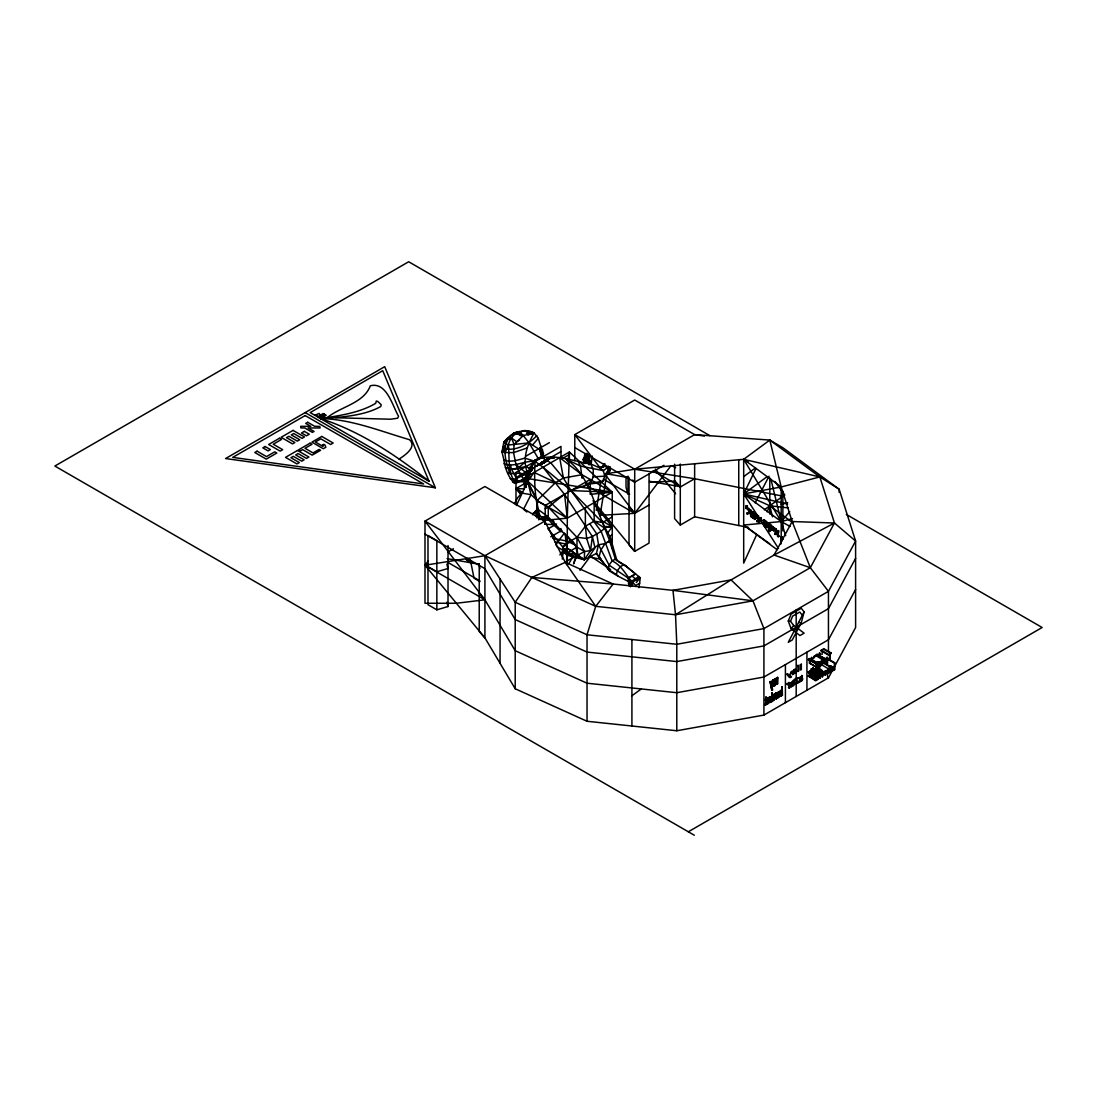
<?xml version="1.0" encoding="UTF-8"?>
<svg xmlns="http://www.w3.org/2000/svg" width="1097" height="1097" viewBox="0 0 1097 1097"><rect width="100%" height="100%" fill="white"/><g stroke="black" fill="none" stroke-linecap="round" stroke-linejoin="round"><path stroke-width="1.5" d="M567.286 564.119L567.286 518.154L569.384 452.033L524.38 478.018L524.38 488.426M612.263 548.143L612.263 492.183L569.384 452.033L569.384 460.795M553.437 520.938L540.039 516.097C534.458 498.929 534.074 479.471 535.117 461.343L541.507 456.407C536.474 460.699 527.671 465.512 529.755 473.397M471.024 561.006L473.397 563.447M590.543 463.894L599.62 467.829L603.336 470.654L604.749 476.18L603.021 481.13L599.195 482.831L587.937 484.175L590.501 483.379L593.203 476.811L593.244 469.022L590.543 463.894C572.661 461.22 552.12 452.266 534.692 460.342L541.808 457.476L550.735 462.797L563.405 478.031L570.975 490.551L601.17 531.414L612.099 560.91C623.151 565.86 626.853 578.05 635.849 585.441L639.633 583.247L640.237 577.68L635.561 573.95L628.279 578.146L628.896 585.839M588.554 464.031C589.034 462.235 583.124 460 588.211 459.753C587.827 459.19 584.934 457.188 587.416 456.777C591.393 458.258 584.907 458.258 585.496 456.174M608.492 466.184L608.533 473.026L605.667 473.753M758.411 521.692L760.989 520.938L761.332 517.962L760.002 517.907C760.152 522.762 757.506 522.803 757.684 516.207L757.122 515.782L758.466 515.851L759.385 521.13L758.603 521.486M760.769 517.551L759.851 521.925L756.848 521.624L757.616 520.403L758.891 521.048L757.89 515.425M760.002 517.907L760.468 520.156L759.385 521.13M767.352 700.942L768.188 697.692M777.266 693.853L777.252 698.186M769.45 699.79L767.982 703.643M774.811 696.691L774.688 699.228L773.344 700.544M571.798 540.547L568.63 541.767L562.994 546.553L562.734 551.078L566.875 555.192L584.303 559.703L584.564 551.53L576.981 537.297L548.253 507.033L537.023 500.685L527.424 481.706L530.112 469.42L535.117 461.343L541.52 456.462M813.535 658.022C814.166 650.946 823.024 663.013 824.396 658.639L816.936 654.333L824.396 659.352M775.785 681.717C776.374 683.404 774.016 688.066 773.001 684.624M590.57 461.714C584.687 463.071 585.688 453.76 586.168 458.039C588.705 460.63 583.974 450.538 584.413 457.764C583.439 457.079 582.603 460.37 585.647 458.971C588.307 458.903 585.03 454.789 587.498 455.502C593.134 457.367 587.046 456.475 587.43 454.364M810.546 660.065L811.657 657.268L812.904 658.927M819.624 667.47L821.269 664.521L829.126 669.266L829.565 666.071L829.565 672.722L826.631 670.884M589.953 463.716L588.952 462.303L588.828 464.538M767.338 702.615L768.503 702.45L769.203 700.366L768.695 702.56L767.338 702.615L767.722 703.739M772.699 699.516L773.879 699.351L774.578 697.267L774.071 699.461L772.699 699.516L773.083 700.64M526.533 481.501L514.754 481.857C507.623 471.875 509.611 457.065 508.377 444.984C510.818 433.411 523.571 426.898 534.157 432.945L538.298 438.334L543.824 456.297M566.518 563.268L566.875 555.192L568.603 553.93L584.303 559.703L596.398 553.478L598.523 544.811L596.782 533.951L589.775 523.694M585.935 460.809C581.465 460.521 586.031 461.11 583.563 462.797M526.135 487.137L525.916 475.796L531.798 469.571L527.314 474.302L525.847 479.389L526.848 474.123L534.033 467.445L525.916 475.796L525.682 486.862M525.888 479.211L525.916 484.504L525.888 475.975L528.589 472.108L531.853 469.653L527.314 474.302L525.847 479.389L525.916 475.796L531.606 469.379L526.19 475.92L525.916 484.504L525.477 477.264L525.751 481.542L526.19 475.879L531.853 469.653L527.3 474.453L525.847 479.389M608.506 468.268L608.382 470.86L606.051 473.287L608.533 473.026L608.986 467.089L607.601 466.719M778.417 692.536C776.662 696.581 780.557 688.422 777.512 693.496M562.322 559.113L562.734 551.078L566.875 548.006L584.303 559.703L590.556 550.584L598.523 544.811L605.119 543.55L609.603 540.986L610.138 536.762C593.998 511.559 592.366 477.497 566.354 459.232L569.384 457.476M813.96 657.953L814.289 656.445L815.181 656.719M562.487 556.056L562.994 546.553L566.011 545.031M609.795 471.038L609.863 469.831L608.739 469.489L609.795 471.038L607.148 472.629L608.533 473.026L608.492 467.103M767.585 700.284L768.243 698.186L769.203 699.571C766.131 702.724 768.695 695.786 769.203 699.571M772.946 697.171L774.564 696.472L773.81 695.196L772.946 697.171L773.604 695.087L774.482 695.827M526.025 477.743L526.848 474.123L528.589 471.984M586.799 462.386C589.336 460.617 585.62 457.627 586.826 461.302M587.608 460.054L587.704 458.999M588.513 464.141C590.364 462.481 586.607 464.36 587.416 462.207M772.59 696.513C772.795 701.586 771.959 692.193 774.66 694.771M467.857 559.113L467.761 558.346L468.062 561.609L468.625 560.91L467.5 559.017M774.797 697.377L773.618 700.421M791.115 682.924L791.869 683.362L792.761 681.594A2.921 1.687 -60 0 1 793.83 681.306L793.405 680.14M799.37 680.538C802.291 683.856 804.718 675.245 800.124 678.59L799.425 677.576M800.124 678.59L801.016 676.822A2.921 1.687 -60 0 1 802.085 676.547L801.66 675.382M584.111 462.715L584.317 461.892M584.372 461.343L584.687 457.888L586.538 459.122L586.607 457.01L585.743 458.82L586.415 459.122M585.633 456.695L585.839 457.326M584.674 458.464L584.962 455.982L586.593 456.174M754.393 515.165L751.843 517.304L752.652 517.907L754.558 516.564L755.518 519.087L754.736 519.443L753.776 516.906L754.558 516.564M526.066 477.552L525.888 475.975L528.768 472.025L526.149 476.098L525.6 479.142L525.477 477.264M772.809 680.346L771.205 686.53L772.59 680.222L772.123 689.177L771.452 687.38L772.59 680.222M816.908 668.772L817.567 667.058L818.609 667.47M818.074 655.375L819.637 652.701L820.721 654.443M567.286 560.786L584.564 551.53L590.556 550.584L592.38 536.488L564.448 494.322L543.029 467.253L535.117 461.343L524.736 458.148C518.141 459.89 510.599 462.756 503.907 459.945L501.987 451.882L503.756 442.502L506.855 438.731L513.739 433.109L519.539 431.532L523.255 435.564L534.157 432.945C526.766 445.451 521.582 460.726 528.288 474.686L529.782 475.001M603.281 467.404L604.845 463.592M607.532 468.872L607.711 467.473L603.473 466.019L599.62 467.816L603.336 470.654L607.711 467.473L608.396 469.146M590.817 460.946C589.583 461.933 584.989 457.476 585.771 462.29M632.27 586.196L632.9 581.917L640.237 577.68L636.287 582.548M588.362 462.002L589.363 455.488M591.077 464.264L592.339 456.119M603.213 467.02L603.707 463.77M608.904 466.746L608.506 469.283L608.986 467.089M542.261 455.516L539.614 449.551L529.097 442.9L508.377 444.984L503.756 442.502L507.801 439.335L511.504 438.032L514.123 444.518L513.547 452.636L516.001 464.538L528.288 474.686L519.498 473.191L510.036 473.671C505.511 461.535 500.602 444.71 511.86 434.727L515.549 433.836L523.214 435.55L517.496 432.506L513.739 433.109L512.683 434.522M587.443 487.315L587.992 483.955M596.261 510.297L600.923 481.72M600.032 515.604L606.888 473.602L604.995 475.741M766.337 703.657L765.459 705.069M638.852 587.663L639.633 583.247M765.871 703.849L765.953 699.653L765.295 705.028L766.063 703.959M823.148 671.926C803.882 663.219 828.921 668.361 822.366 676.273L821.557 672.845L814.097 668.539L814.358 671.378M525.614 484.463L525.792 481.35M525.669 486.999L525.298 478.868L525.449 481.24M608.533 471.669L609.863 469.831L608.643 472.464M823.628 671.652L822.599 676.739L819.692 675.546M820.117 666.496L821.42 664.837L822.023 660.504L822.695 664.11L823.874 659.462L824.834 662.876L824.834 658.392L816.936 654.333M466.897 559.031L471.148 561.664M514.397 483.16L514.932 480.747L514.397 483.16C508.446 477.524 504.908 468.076 503.907 459.945M816.538 668.375L818.033 666.194L819.089 667.415M815.592 677.26L818.362 678.673L818.76 675.08L810.614 670.555L818.76 674.463L818.76 673.133L811.3 668.827L811.3 670.157M585.085 463.524L584.852 461.892L584.29 462.481M815.318 656.088L816.086 654.717L816.922 655.046M772.878 696.088L774.043 694.319M526.67 484.627L527.424 481.706L534.102 472.409L555.603 482.529L563.405 478.031L581.986 474.713L612.263 492.183L567.286 518.154L542.837 520.527M804.115 611.865L788.263 642.321L792.24 640.017L801.249 622.918L804.115 611.865L801.249 608.245L791.129 614.087L788.263 621.012L791.129 628.759L799.96 635.561L804.115 633.161L793.707 625.413L790.484 621.341L788.263 621.012M525.778 477.483L528.823 472.258L526.848 474.123M629.376 582L618.077 576.186L616.377 574.54L617.446 570.55L620.655 566.436L624.152 564.571L635.478 573.909L628.279 578.146L609.109 565.147L598.523 544.811M778.87 696.019L778.253 696.924L777.732 696.211M470.97 561.458C467.212 558.469 467.72 564.242 471.216 561.842C470.476 559.237 468.433 560.334 467.007 560.348M781.325 690.767C777.691 692.207 783.052 699.996 781.585 691.041M781.818 694.703L781.215 696.266L779.994 695.375M575.911 556.014L573.566 563.927L576.405 556.988M574.787 460.699L574.787 434.618L634.71 400.021L694.634 434.618L769.806 440.075L819.843 476.934L834.46 523.008L810.326 567.711L752.967 600.827L672.968 590.351L613.127 584.015L595.726 606.326L587.032 634.779L587.032 721.264L676.794 730.753L763.923 715.079L828.454 677.823L832.445 670.432M335.709 417.738L390.491 419.219L397.608 418.231L398.568 416.298C392.369 405.671 386.706 381.633 370.333 385.774C363.751 403.381 340.92 406.425 327.304 417.6L321.723 417.834M587.457 453.596L587.389 454.501M771.644 698.83L770.286 702.203C772.507 691.563 771.493 708.717 771.465 698.72M534.829 460.329L541.808 457.476L541.219 452.8L542.398 449.304L543.742 457.147M769.696 702.546L771.013 698.748L769.792 696.636L771.644 698.474L772.082 692.714L771.657 701.641M769.888 702.656L771.205 698.871L769.792 696.636M780.255 690.891L780.337 695.882M540.903 445.985L539.614 449.551L541.808 457.476M829.113 672.324C826.836 676.904 826.123 667.237 829.113 669.266M585.181 462.427C585.428 459.547 589.542 462.769 586.964 459.684M588.184 455.653C587.361 453.143 585.085 458.258 588.39 455.118M790.484 621.341L792.624 616.144L799.754 612.03L801.907 614.745M505.662 444.134L501.987 451.882L505.155 452.513L508.377 444.984M516.385 505.539L527.698 481.542L537.297 500.52L537.544 508.679L532.621 514.808M781.654 695.224L780.31 696.06M583.878 460.534L582.658 459.643L584.619 458.971M756.738 534.458L743.684 563.118L743.684 459.328L769.806 440.075L782.874 447.741L839.15 489.221L855.605 541.04L855.605 627.525L834.049 667.47M767.064 511.833L769.806 505.799L788.153 507.897M535.597 516.344L537.763 511.737M543.989 521.198L546.155 516.591M778.513 548.514L743.684 493.924L756.025 468.488M780.831 544.126L781.009 537.242L782.326 537.105L782.901 539.093M755.202 502.824L769.038 476.153M514.507 503.674L517.661 497.681L521.857 493.074L531.017 494.678L537.297 500.52M527.04 474.329L526.19 475.92L526.821 474.274M855.605 558.332L828.454 608.643L763.923 645.9L676.794 661.573L587.032 652.071L515.206 619.572L484.915 568.671L424.992 534.088M855.605 589.473L828.454 639.77L763.923 677.027L676.794 692.701L587.032 683.212L515.206 650.713L484.915 599.812L424.992 521.102L484.915 486.52L544.825 521.102L565.229 562.35L595.726 606.326L675.519 614.759L752.967 600.827L763.923 628.595L763.923 715.079M568.822 563.762L573.018 556.494L568.603 553.93M776.662 678.974L777.362 684.226L776.937 678.974M775.428 694.415L776.141 694.826M589.651 460.754C585.894 459.465 590.419 457.586 588.28 460.096M479.224 593.367L484.915 599.812L456.379 603.268L424.992 603.268L424.992 521.102L484.915 555.699L531.88 577.433L613.127 584.015L565.229 562.35L531.88 577.433L515.206 602.28L515.206 688.765L587.032 721.264M588.732 557.153L594.999 547.856L592.38 536.488L601.17 531.414L604.625 528.123L602.555 522.529L570.975 490.551L543.029 467.253M468.186 560.416L466.979 560.101L468.364 560.444M512.779 434.439L513.739 433.109L519.334 431.93M816.922 667.442L816.634 663.946L808.489 659.941L809.353 659.955L809.463 663.137L816.922 667.442L817.347 662.698L809.463 658.639L809.463 659.571L816.922 663.877L816.922 662.958L809.463 658.639M589.007 464.58L589.939 463.757L589.432 464.648M555.589 544.907L564.393 533.032M559.895 554.917L562.83 550.968M568.699 543.056L570.646 540.41M579.998 570.289L589.775 557.098L601.019 559.278M607.519 533.169L612.263 526.779L594.409 504.428M505.388 467.583L511.572 469.269L525.984 466.568L529.728 468.584L535.117 461.343C524.572 460.342 514.301 467.72 503.948 463.784M515.206 688.765L484.915 637.864L424.992 565.216L428.091 561.143M670.843 465.868L634.71 513.327L599.757 515.343M469.05 561.02L468.638 561.705L469.297 561.047M791.129 628.759L793.707 625.413M471.011 561.691L471.628 562.254M753.42 516.084C751.843 509.502 755.01 515.521 754.736 519.443M532.717 444.82L538.298 438.334M789.785 511.655L781.201 521.569L743.684 525.052L777.183 549.748M610.426 466.911L607.121 471.998M786.892 684.35L789.031 684.569L789.196 688.052L789.881 682.691L788.455 682.649L789.881 682.691M547.856 459.945L542.302 463.674L549.131 458.615L539.258 464.758L545.607 461.837L548.939 458.944L545.607 461.837L539.367 464.799L545.415 461.851L549.131 458.615M824.711 662.451L825.876 662.012L826.398 663.205M501.987 451.882L504.894 448.988C516.783 450.853 529.042 444.134 536.886 435.564M772.219 689.108L772.713 689.903L771.602 689.862M537.023 517.976L537.023 500.685L555.603 482.529M536.611 465.896L550.845 457.559L553.656 457.998L550.79 457.271L535.391 466.568L549.227 458.285L553.615 457.696L552.6 457.051L549.158 458.011L536.652 465.978M511.86 434.727L503.756 442.502L506.156 441.131M538.133 458.381L529.097 442.9L523.255 435.564L514.123 444.518L516.303 443.257M544.043 462.673L546.443 460.713M546.306 459.945L549.391 457.943L543.563 461.604L551.078 457.202L554.054 457.847L551.051 457.23L549.227 458.285L551.325 457.161L549.158 458.011L538.984 464.593L551.133 457.476L554.012 457.572L551.078 457.202L541.575 462.715C546.265 458.93 555.754 456.805 552.723 457.298L541.575 462.715M545.209 461.001L541.507 462.797L549.405 457.97L543.563 461.604L545.387 460.987M776.086 679.262L776.086 678.179L777.046 678.179M776.306 679.386L777.005 678.412M775.085 694.524C774.756 691.453 777.101 695.69 775.757 693.427M775.291 694.634L775.757 693.4M549.158 458.011L547.664 458.985M752.652 517.907L753.776 516.906M816.017 655.444L816.744 655.334M525.148 462.084L517.194 468.817L511.572 469.269L510.393 464.977M772.494 688.834L771.877 690.082M808.489 659.941L808.736 658.982L809.449 659.571M815.949 664.247L816.195 663.287L816.908 663.877M564.448 494.322L548.253 507.033L548.253 516.934L576.981 547.142L584.564 551.53M587.402 454.103L586.607 453.418M609.041 470.462L609.863 469.831M774.509 679.221L773.152 684.13M787.646 684.789C786.864 682.595 790.553 684.377 788.428 683.692M743.684 476.619L755.435 467.953M790.114 526.437L781.201 521.569L743.684 493.924L767.064 476.688M764.307 509.858L782.874 496.173L694.634 478.731L634.71 469.214L604.749 473.973L634.71 513.327L649.054 505.045M399.089 459.053C404.642 455.502 417.313 447 409.524 439.691C380.673 431.299 350.944 419.013 320.475 418.56L326.193 415.256L323.204 413.528L317.499 416.833L317.294 415.832M828.358 672.914C829.99 664.768 825.561 675.382 828.454 677.823M631.913 695.745L641.292 688.943M545.319 461.59L542.179 463.428M560.978 451.594L549.46 458.217L551.051 457.23M543.728 461.604L546.676 459.862M588.088 460.918L587.416 461.316L590.049 461.357M549.46 458.217L551.325 457.161M676.794 730.753L676.794 644.268L675.519 614.759L731.041 579.902L774.071 555.055L834.46 523.008L855.605 541.04L828.454 591.338L828.454 651.357M507.801 439.335L510.064 437.977M538.984 464.593L541.699 462.961M529.659 468.584L532.443 466.965L529.536 468.57M549.391 442.626L526.286 455.968M318.487 417.409L324.205 414.104M319.488 417.984L325.192 414.68M519.553 440.089L516.687 441.734L511.504 438.032M528.123 435.139L530.975 433.493L524.38 430.6L521.02 431.711M531.976 434.206L534.157 432.945L524.38 430.6M516.001 477.565L530.112 469.42L530.112 473.753M516.001 483.338L528.699 476.002M524.38 480.513L531.03 476.674M562.734 458.368L569.384 454.528M524.38 483.462L527.424 481.706L528.548 484.86M520.211 493.815L516.001 488.549L527.767 481.761M484.915 599.812L424.992 565.216L427.761 563.611M447.631 552.148L453.472 548.774M532.854 513.423L537.064 510.983M545.223 508.775L550.927 505.498M584.509 486.108L590.2 482.817M538.627 519.772L544.112 516.605M541.191 519.58L545.374 517.181M545.223 518.689L548.253 516.934L536.995 508.597M548.047 528.877L556.522 523.996M574.787 447.59L634.71 482.186L663.946 465.306M550.749 536.817L561.815 530.441M567.286 542.892L576.981 537.297L585.373 526.231L594.163 521.157L602.555 522.529L612.263 516.934M694.634 478.731L680.291 487.013L674.6 480.568M592.38 536.488L586.662 538.49L576.981 537.297L576.981 547.142L567.286 552.751L560.498 553.423M609.644 536.323L612.263 534.815M674.6 464.182L674.6 518.62L680.291 525.065L694.634 516.783L748.552 527.451M639.003 576.487L628.43 583.275L630.446 586.566L631.433 580.862L630.46 586.566L628.979 584.303M829.62 660.106L829.62 654.484L828.523 655.115L821.063 650.809L823.696 648.629L831.156 652.934L830.059 654.237L830.059 659.859L827.138 658.68M821.063 650.809L822.16 650.178L822.16 654.402M822.599 649.931L823.696 649.301L831.156 653.606M771.822 689.986L770.313 681.539L771.424 686.653M777.142 678.933L777.608 677.329L777.362 684.226M797.944 665.783L798.781 665.303L798.781 671.021L797.944 671.515L797.944 665.783L797.176 665.344M769.833 681.813L770.533 681.662M809.463 663.137L817.347 667.195M821.063 650.151L828.523 654.456L831.156 652.934M819.912 663.041L818.444 663.891C818.664 660.449 821.818 664.357 817.416 661.601M795.503 678.59L798.465 677.74L796.161 679.742L795.407 679.317M771.657 698.46L772.082 692.714M781.818 686.873L782.01 690.836L782.01 686.983M809.751 674.929L808.146 671.967L810.23 670.774L817.69 675.08L816.25 676.52L817.841 679.482L815.633 680.757L808.174 675.834L809.751 674.929L817.21 679.235L815.633 680.14L808.174 675.834M811.3 668.827L811.725 669.91L819.651 673.942L819.089 678.344L818.197 678.728M812.74 669.321L820.638 673.38L820.199 678.124L820.638 673.38M798.465 677.74L795.147 679.66L797.684 682.471L794.42 683.486M808.791 672.214L810.23 671.378L817.69 675.683M811.725 670.528L812.191 669.636M765.295 699.228L765.487 700.147L765.953 697.116L766.145 698.954M765.953 697.116L767.022 699.255L766.405 704.37L765.295 705.028M776.045 694.236L776.662 692.893L776.237 698.995L775.99 695.045M765.295 700.037L766.145 699.763M808.174 676.451L810.381 675.176M790.43 686.475L791.869 686.503L791.115 685.296M794.42 684.171L798.698 682.567L796.161 679.742M798.685 681.703L799.439 682.142L800.124 680.963M769.203 700.366C766.241 704.315 766.556 696.622 769.107 697.596M772.521 698.227L774.578 697.267M834.57 663.178L834.57 669.828L834.57 663.178L827.111 658.872M808.146 671.967L815.62 676.273L817.69 675.08M810.614 670.555L818.76 674.463M811.725 669.91L819.651 673.942M813.645 668.8L821.557 672.845M830.868 667.47L830.443 672.214L830.868 667.47L821.667 662.012M688.326 831.773L1042.15 627.498L846.322 514.438M587.745 461.234L588.307 459.753L587.101 461.275M468.104 560.238L466.746 559.401A2.057 1.659 -87.1 0 1 466.198 559.662L467.72 560.594M529.069 467.802L531.826 466.266M585.112 455.735L585.373 453.555M599.565 467.939L603.473 466.019M746.056 505.882L747.386 505.95L747.386 507.692C750.828 508.665 751.431 514.274 747.071 513.931L747.071 512.985C750.965 513.177 749.95 508.501 746.618 508.034L746.056 505.882L746.056 508.473C748.36 508.583 750.526 513.135 747.071 512.985M746.618 506.293L747.386 505.95M746.618 508.034L747.386 507.692M746.056 508.473L746.838 505.525M755.518 519.087L754.928 514.082L755.929 513.862L756.93 515.329L756.217 517.921L753.378 511.997L752.268 512.189L752.062 516.55L750.718 516.481L750.005 510.448L751.239 510.393L752.062 512.272M750.005 511.284L751.472 511.709M753.433 514.013L754.338 514.082M750.718 516.481L752.062 516.55M754.928 514.918L756.423 515.576M751.843 517.304L753.433 517.565M757.684 516.207L758.466 515.851M755.655 517.51L756.985 517.565M754.16 519.018L754.928 518.662M760.564 518.319L761.332 517.962M756.848 521.624L757.616 521.267M756.848 520.76L758.891 521.048M763.101 520.197L763.882 519.841C773.248 523.927 764.554 533.581 764.444 521.116L763.677 521.459L763.101 520.197L767.022 523.187L767.434 526.574A1.687 0.85 65.7 0 1 766.817 526.629L765.267 524.983L765.007 521.528M763.101 521.048L763.882 519.841M768.366 524.064L771.685 526.505L771.835 528.836A4.621 2.331 65.7 0 1 771.109 529.33L770.327 529.673A4.621 2.331 65.7 0 0 771.068 529.193L771.177 527.232L768.366 524.915L769.148 523.722C772.699 524.352 774.413 530.633 769.779 530.66L771.89 528.932L770.492 525.641M768.366 524.915L769.148 523.722M768.366 526.217L769.696 526.286L769.696 531.318L768.928 531.661L768.366 526.217L768.928 531.661M768.928 526.629L769.696 526.286M772.425 526.971L774.276 527.712L774.482 530.454L773.714 530.811L772.425 526.971L773.714 530.811M772.425 527.808L773.714 527.835L774.482 530.454M768.366 531.25L769.696 531.318M774.619 528.672L776.114 528.864L777.444 532.347L778.363 530.509L776.662 532.689L774.619 528.672L775.579 531.209L774.66 534.129L776.004 534.184L776.662 531.661L778.98 536.392L778.212 536.735L775.881 532.004L776.662 531.661M775.346 529.207L776.114 528.864M773.152 530.4L773.92 530.043M775.579 531.209L776.361 530.866L775.387 528.329M777.581 530.866L778.925 530.921L778.623 532.827L776.964 533.457L778.212 536.735M776.662 532.689L777.444 532.347M774.66 534.129L776.004 534.184M777.485 536.2L778.253 535.857M799.37 678.165L801.29 677.452M791.869 683.362C795.778 680.071 794.777 687.435 791.883 685.721M776.361 530.866L775.442 533.773M774.112 685.09C777.965 680.798 771.808 677.781 773.742 684.583C777.787 685.488 773.522 675.368 773.618 683.719M539.367 464.799L542.302 463.674M539.258 464.758L542.165 463.661M570.975 490.551L587.169 484.559M768.229 697.39L769.614 699.255M527.41 447.878L513.547 452.636L505.155 452.513M775.881 532.004L775.222 534.541M778.253 697.678L779.323 695.045M550.817 458.148L552.093 457.71M551.078 457.202L552.641 457.339L550.845 457.559M587.279 453.61C582.63 454.885 589.5 453.555 586.141 453.651M552.943 456.969L551.133 457.476M587.649 454.844L588.211 454.912M528.288 479.252L512.477 481.967M436.853 609.822L436.853 540.629L427.981 535.514L427.981 604.708L436.853 609.822L448.015 606.531L448.015 545.538M778.513 694.922L777.677 694.977L777.992 696.581M777.677 694.223L779.473 694.84M839.15 492.361L839.15 489.221L819.843 476.934L781.201 486.972L743.684 493.924L769.806 505.799L792.802 522.734M781.201 504.277L787.646 502.604M792.473 518.648L781.201 521.569L743.684 459.328L634.71 469.214L574.787 434.618L600.635 468.57M314.812 415.283L319.076 413.473L320.351 415.187M553.341 457.751L552.326 457.106M603.021 481.13L590.501 483.379L585.702 482.982M528.288 474.686C521.555 473.671 516.701 481.199 510.174 478.662M424.992 565.216L484.915 555.699L544.825 521.102L544.825 524.352M767.735 703.684L769.463 701.806L769.093 697.761M589.61 460.918L585.716 461.398M588.883 463.551L588.157 462.29L590.584 461.398M589.72 463.441L590.995 463.277M674.49 481.172L649.575 482.186M586.538 460.301L587.759 460.15M781.009 538.38L782.326 538.243L782.696 539.354M327.304 417.6C343.855 414.872 361.119 411.992 375.723 403.298L376.298 401.022L377.903 401.543L381.221 404.738L380.796 406.493C365.891 414.913 346.158 416.682 328.839 418.176M605.475 527.451L612.263 526.779L600.498 519.992M564.571 494.253L567.286 518.154L524.38 478.018L612.263 492.183L590.2 494.336L590.2 479.458L545.223 505.415L545.223 523.516M747.071 513.931L749.457 512.395L748.072 509.104M778.308 694.799L779.062 696.129L777.883 696.677M593.203 476.811L604.749 476.18M589.61 458.011L589.596 459.52M818.76 673.133L819.185 674.216M520.129 435.66L523.255 435.564M528.206 481.336L518.086 481.418L511.572 469.269M778.472 694.017L779.199 694.223M774.619 678.961L775.373 679.235M834.46 523.008L792.171 521.528L774.071 555.055L810.326 567.711L828.454 591.338L763.923 628.595L676.794 644.268L587.032 634.779L515.206 602.28L484.915 555.699L484.915 637.864L479.224 631.419L479.224 563.872M778.459 692.33L779.281 692.755M520.732 493.102L516.001 488.549L523.886 488.851M570.865 490.62L612.263 492.183M545.291 524.256L555.452 524.64M603.981 526.464L612.263 526.779M802.414 675.807L799.823 677.302L799.439 682.142M794.159 680.579L791.568 682.073L791.184 686.9M526.519 433.205L530.975 433.493M776.964 533.457L778.143 531.277M584.66 458.176L586.676 458.381M515.947 432.355L519.032 432.671M528.329 480.651L525.024 480.212L520.993 475.947L516.001 464.538M435.386 487.781L225.571 458.546L384.69 366.686L435.386 487.781L305.172 412.595M766.145 697.226L766.378 698.597M798.685 622.534L801.249 622.918M704.439 436.085L694.634 434.618L634.71 469.214L634.71 551.38L649.054 543.097L649.054 473.904M603.336 470.654L580.532 466.088L566.354 459.232L568.191 461.988M606.792 473.849L628.156 477.579M649.52 481.295L680.743 486.753M447.096 558.634L478.319 564.077M553.08 538.38L569.137 541.493M554.863 541.877L566.107 544.057M573.402 542.988L576.981 547.142L577.708 554.767L567.286 552.751L556.988 546.8M779.281 691.796L777.485 692.591L777.458 698.295M810.326 567.711L792.171 521.528L781.201 486.972L743.684 459.328L819.843 476.934M743.684 493.924L787.605 504.072M590.776 462.454L590.268 463.592M320.475 418.56C360.598 431.327 396.14 455.461 429.009 481.213L382.743 370.69L310.163 412.595L429.009 481.213M781.174 689.999L781.804 690.726M541.219 452.8L543.605 453.568M467.898 560.073L466.294 559.484L466.856 559.909M778.034 697.61L779.309 696.897L779.213 694.456M554.012 457.572L552.682 457.01L553.779 457.874M466.636 559.47L469.982 561.102M587.334 463.099L585.483 462.427L586.196 463.469M531.88 577.433L595.726 606.326M778.568 694.785L779.103 695.717M752.268 512.189L754.215 513.67M568.63 541.767L575.349 545.209L577.708 554.767M709.841 435.632L408.674 261.758L54.85 466.047L694.319 835.242M672.708 466.074L675.629 467.761M652.976 470.723L679.276 485.902M603.336 479.128L629.637 494.308M587.937 486.328L634.71 513.327L629.02 506.883M827.577 658.419L830.059 659.859M830.031 660.051L835.009 662.931M821.914 661.697L829.565 666.071M609.548 540.821L610.138 536.762L617.008 560.896L615.376 559.127L609.603 540.986L611.564 544.043M516.001 488.549L521.596 491.771M537.023 500.685L567.286 518.154M828.386 670.528L830.868 671.954M808.489 659.187L815.949 663.493M811.725 668.813L820.199 673.627M808.146 672.173L815.62 676.479L817.21 679.235M816.182 676.876L818.664 678.303M801.66 676.191L802.414 676.616M797.711 677.987L798.465 678.426M799.37 681.306L800.124 681.744M794.393 679.221L795.147 679.879M797.944 681.881L798.698 682.32M797.944 682.128L798.698 682.567M796.943 682.032L797.684 682.471M793.405 680.949L794.159 681.388M786.892 683.527L787.646 683.966M791.115 686.078L791.869 686.503M789.141 687.216L789.881 687.654M788.455 687.613L789.196 688.052M776.662 692.893L776.47 698.638M776.045 693.016L776.237 694.346M767.022 698.46L767.022 699.255M766.378 699.406L766.57 702.985M447.645 562.267L479.8 580.82M479.924 581.547L474.014 578.133L470.421 560.279M427.981 566.655L436.853 571.77L448.015 568.479L446.836 564.201M743.684 459.328L748.031 461.878M618.475 561.76L625.838 566.079L635.478 573.909M750.005 510.448L751.226 512.052L751.28 516.893M754.928 514.082L756.217 517.921M609.767 571.167L596.398 553.478L609.767 571.167L618.077 576.186M773.508 685.831C776.1 686.681 776.278 681.95 775.675 680.318M616.377 574.54L608.136 569.398L609.109 565.147L612.099 560.91L615.376 559.127L625.838 566.079M590.639 463.524L589.638 462.769A2.057 0.782 35.9 0 0 589.185 462.276L590.803 463.099M508.103 472.437L510.036 473.671M552.367 457.38L553.368 458.039M589.624 555.63L610.618 569.494M566.875 548.006L584.303 559.703M774.139 685.2L773.44 684.075M743.684 525.052L769.806 543.851M631.927 576.048L636.713 579.71M582.205 477.922L581.986 474.713L559.676 457.641L563.405 478.031M502.824 447.343L504.894 448.988M526.875 511.997L523.53 509.269L531.017 494.678L527.698 481.542M765.514 521.966C771.561 528.384 761.839 529.536 763.677 521.459M752.967 600.827L731.041 579.902L672.968 590.351L675.519 614.759M551.626 519.608L553.999 521.884M545.593 517.044L560.978 531.853L560.978 528.548M632.818 480.047L634.71 482.186M566.806 535.295L576.981 547.142M565.229 562.35L567.41 564.914M655.279 469.063L675.601 493.719M592.983 500.781L634.71 551.38L629.02 544.935L629.02 477.387M534.911 512.217L540.725 519.484M548.377 529.083L567.286 552.751L565.12 533.622M519.539 431.532L520.581 432.835M536.159 511.051L540.039 516.097M774.811 481.46L784.821 495.062M572.607 541.287L575.349 545.209M781.791 691.151C778.198 692.468 782.86 698.542 781.695 691.288M470.723 560.8L470.339 560.019M821.543 665.413C820.227 664.905 820.679 658.735 822.777 660.394M820.035 653.51L820.254 654.292M577.749 460.809L580.532 466.088L582 477.867L581.986 474.713M598.976 555.644L601.033 560.087L599.072 557.043L600.772 550.187L605.119 543.55L609.713 540.917L604.625 528.123L594.163 521.157L594.163 502.632M775.771 679.921C773.111 677.151 772.069 683.952 773.522 685.666M775.373 679.386L775.977 681.086M781.009 537.242L781.763 541.287M781.996 690.836L780.447 690.534L780.09 694.991M774.468 694.662L774.989 696.156M777.732 533.115L778.98 536.392M590.556 550.584L586.662 538.49L585.373 526.231L585.373 507.705M785.685 535.706L781.201 521.569L770.958 479.389M782.326 538.243L782.326 537.105M775.867 694.456L776.237 698.995M506.855 438.731L507.349 440.446M628.279 578.146L629.02 580.711M529.097 442.914L529.577 444.628M531.757 466.06L532.237 467.761M821.105 673.105L822.174 676.986M446.836 602.253L448.015 606.531M771.589 689.492L770.053 681.95M769.806 440.075L781.201 486.972L781.201 542.878M769.806 505.799L772.494 516.838M774.619 695.032L775.003 696.801M525.298 484.024L525.888 486.794M478.95 563.762L479.938 568.644M770.313 681.539L771.205 686.53M757.122 515.782L758.123 521.404M588.157 462.29L587.937 460.438M525.49 481.048L525.559 484.243M827.549 660.284L827.549 663.603M827.111 660.531L827.111 663.85M809.888 658.392L809.888 662.89M806.939 652.194L806.939 690.26M796.189 609.973L796.189 696.458M789.196 683.088L789.196 684.117M785.411 664.631L785.411 702.683M782.874 491.25L782.874 530.921M782.23 686.626L782.435 695.429M779.076 691.686L779.076 692.646M777.608 677.329L777.608 683.829M777.362 677.727L777.362 679.07M773.207 526.615L773.207 527.465M772.891 699.625L772.891 700.503M771.877 692.605L771.877 701.285M770.56 529.371L770.56 530.317M769.806 477.949L769.806 514.068M767.53 702.724L767.53 703.602M755.71 513.725L755.71 514.562M753.036 511.833L753.036 512.669M750.773 510.091L750.773 510.928M747.839 512.642L747.839 513.574M738.747 459.588L738.747 525.504M694.634 463.976L694.634 516.783M680.291 464.072L680.291 525.065M631.913 639.524L631.913 726.008M627.978 476.153L627.978 494.349L626.017 487.205L626.017 477.277M560.978 457.874L560.978 446.41L516.001 472.382L516.001 503.372M538.49 513.506L538.49 518.456M500.054 578.997L500.054 663.315M824.368 673.078C825.698 678.632 826.754 667.017 824.368 673.078M825.972 659.585C827.303 665.139 828.358 653.51 825.972 659.585M818.019 663.877C823.326 662.245 815.853 667.977 819.651 665.824C822.078 663.328 818.499 659.146 818.019 663.877M831.54 668.649C836.846 667.017 829.373 672.749 833.158 670.582C835.599 668.1 832.02 663.904 831.54 668.649M823.929 673.188C826.068 680.524 827.399 664.796 823.929 673.188M825.534 659.681C827.673 667.031 829.003 651.303 825.534 659.681M766.913 525.792L766.652 526.917A1.687 0.85 65.7 0 1 766.035 526.985L764.499 525.326L764.225 521.87L766.255 523.543L766.913 525.792M585.908 458.683L585.647 458.971A1.837 1.193 -3.6 0 1 585.428 458.711L586.47 457.243L585.812 458.601M832.02 668.073L833.432 667.812L833.158 667.017L832.02 668.073M792.5 671.803L792.473 674.669L793.309 674.189C802.757 668.046 789.25 673.627 795.284 669.184A7.761 4.484 -60 0 0 793.885 669.924L792.939 670.802A1.412 0.823 -60 0 0 792.5 671.803M813.234 667.429L812.754 668.046L813.234 667.429M820.693 671.734L820.213 672.351L820.693 671.734M830.923 665.838L830.539 666.482L830.923 665.838M793.871 683.98C792.13 688.011 791.225 681.868 793.871 683.98M802.126 679.208C800.385 683.239 799.48 677.096 802.126 679.208M801.441 664.247L800.344 664.878L801.441 664.247M795.764 671.693C793.679 675.409 792.418 670.624 795.764 671.693M789.305 675.615L787.564 673.64L786.7 674.134L789.47 677.548L790.937 677.384L791.486 676.451L789.607 676.314L791.664 671.268L789.305 675.615M587.581 461.193L586.1 459.89A2.057 0.809 48.4 0 0 585.812 459.328L587.649 461.247M305.172 415.571L232.742 457.38L423.648 483.983L305.172 415.571M257.082 451.169L254.792 452.499L266.269 459.122L276.828 453.034L274.757 451.841L266.502 456.613L257.082 451.169M265.117 446.534L262.827 447.864L268.107 450.908L270.397 449.578L265.117 446.534M279.447 438.252L268.669 444.491L280.146 451.114L282.669 449.66L273.249 444.216L281.518 439.444L279.447 438.252M293.064 430.394L281.093 437.305L292.501 443.901L294.887 442.516L286.495 437.662L288.881 436.277L297.287 441.131L299.687 439.746L291.281 434.892L293.667 433.507L302.073 438.361L304.472 436.976L293.064 430.394M307.695 422.276L305.706 423.428L310.808 426.363L300.688 426.322L300.907 427.967L304.733 427.967L312.398 432.396L314.071 431.436L308.065 427.967L320.077 427.967L319.776 426.418L314.62 426.267L307.695 422.276M304.322 431.354L301.497 432.986L306.447 435.838L309.272 434.206L304.322 431.354M297.493 450.456L285.522 457.367L296.917 463.949L299.316 462.564L290.911 457.723L293.31 456.338L301.716 461.193L304.102 459.808L295.71 454.953L298.096 453.568L306.502 458.423L308.901 457.038L297.493 450.456M310.094 443.174L298.699 449.756L300.578 450.853L302.676 449.633L312.192 455.132L320.585 450.291L319.09 449.427L313.029 452.924L305.007 448.289L311.987 444.271L310.094 443.174M321.778 436.428L311.905 442.132L323.3 448.728L325.864 447.247L324.931 445.012L323.725 444.312L322.271 445.163L323.464 445.862L322.737 446.273L315.319 441.995L320.804 438.827L330.622 444.491L333.186 443.01L321.778 436.428M801.331 665.687L800.495 666.181L800.495 670.048L801.331 669.554L801.331 665.687"/></g></svg>
